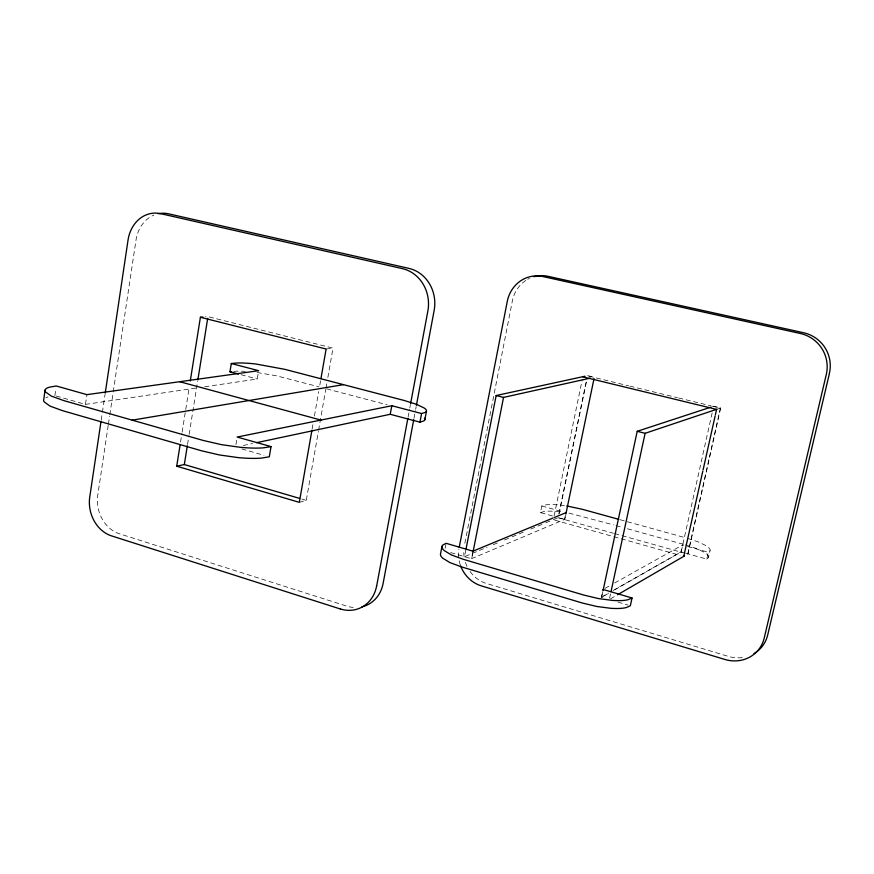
<?xml version="1.0" encoding="UTF-8"?>
<svg xmlns="http://www.w3.org/2000/svg" width="874" height="874" viewBox="0 0 874 874"><rect width="100%" height="100%" fill="white"/><g stroke="black" fill="none" stroke-linecap="round" stroke-linejoin="round"><path stroke-width="0.66" stroke-dasharray="4.37 3.28" d="M54.887 395.66L55.925 388.406M56.187 396.031L85.477 404.389L86.908 394.644M101.209 420.099L102.182 413.588M102.378 412.309L105.044 394.414M108.212 425.43L97.757 495.176A31.956 26.548 76.2 0 0 119.367 533.763L347.087 606.228A34.02 29.945 69.3 0 0 353.194 607.43M108.409 424.098L109.611 416.133M109.807 414.789L113.03 393.289M113.227 391.967L136.016 240.022A33.212 28.023 86.9 0 1 153.835 215.135M180.557 442.036L181.934 433.362M182.131 432.127L189.254 387.335M187.539 444.44L188.948 435.623M189.145 434.4L197.644 381.206M235.925 444.626L237.182 437.044M204.756 386.767L257.273 379.021L258.671 370.696M312.149 428.992L313.056 423.792M314.422 415.98L318.682 391.618M319.818 385.095L320.736 379.873M299.323 502.342L306.271 500.354L318.387 431.395M318.606 430.106L325.805 389.149M326.035 387.848L326.712 383.959M327.848 377.492L333.005 348.158L207.979 316.639L205.456 316.847M408.092 417.182L409.567 409.261M409.808 407.94L410.299 405.307M413.97 418.395L415.445 410.54M415.685 409.229L416.177 406.607M445.161 548.293L445.893 544.546M464.837 543.3L512.361 300.896A31.945 30.066 88.4 0 1 526.88 279.778M465.82 550.008L464.509 556.672L487.026 547.288M472.943 551.188L471.457 558.726L564.768 519.396L565.871 514.087M472.747 553.461L471.687 558.792L449.913 552.346M552.477 515.955L540.46 512.601L541.814 505.98L545.463 504.943A33.081 7.014 11.8 0 1 558.857 504.943L564.429 505.587M554.105 515.922L582.237 379.6M558.847 513.967L586.148 382.014M559.142 513.617L586.596 380.944M564.56 519.342L565.948 512.688M602.623 597.576L601.378 597.204L603.049 589.458M602.765 591.971L601.629 597.281L608.643 593.282M609.593 598.231L610.74 592.911M613.045 590.562L680.933 551.898L682.452 545.07L683.555 545.376M712.157 412.878L681.152 551.953L613.319 590.616M713.643 406.257L720.668 407.961L688.002 553.876L685.653 555.241M685.719 553.231L706.738 559.109L708.29 552.259L710.07 550.631A34.239 7.309 12.6 0 0 706.039 545.649L698.162 541.858L687.019 538.187M706.738 559.109L708.53 557.448L710.07 550.631M610.489 598.876L616.356 595.467M601.378 597.204L608.599 593.096M604.983 588.377L610.249 585.427M614.695 582.947L682.452 545.07M493.275 544.688L499.535 542.088M504.538 540.001L510.787 537.39M512.044 536.876L523.297 532.179M530.802 529.054L544.557 523.329M545.813 522.805L552.062 520.194M553.318 519.735L558.311 517.594M540.46 512.601L544.109 511.541A33.048 7.123 11.8 0 1 557.503 511.498L563.074 512.142M716.593 409.414L720.668 407.961M243.311 445.489L252.641 443.511M85.477 404.389L196.814 387.947M326.122 349.021L333.005 348.158M233.729 371.384L236.035 371.21A40.302 6.97 9.7 0 1 245.299 371.374M257.109 372.51L276.348 375.787L318.988 386.854M568.941 513.093L613.472 524.881M587.689 375.634L594.309 377.251M588.879 376.17L628.581 385.816M629.914 386.144L677.394 397.692M678.661 397.998L711.13 405.886M712.255 406.159L720.384 408.136L687.729 554.04L686.232 553.613M326.647 388.864L387.226 404.804M241.06 374.717L257.273 379.021M619.994 519.68L685.871 537.871M616.028 525.58L622.397 527.35M627.488 528.77L684.375 544.568M541.814 505.98L562.157 511.629M687.499 546.479L708.29 552.259M559.6 517.954L564.768 519.396M680.933 551.898L684.943 553.013M558.06 517.758L613.439 533.249M614.651 533.588L681.993 552.434M554.739 520.128L612.663 536.385M613.876 536.723L619.95 538.428M621.174 538.777L680.125 555.318M241.825 448.952L263.981 455.267M301.869 499.065L306.271 500.354M617.94 602.11L627.98 605.081M685.522 544.884L696.654 548.577L704.51 552.412A34.206 7.429 12.6 0 1 708.53 557.448M527.721 279.287A31.945 30.066 88.4 0 1 529.458 278.391M470.048 571.487A31.005 28.318 65.3 0 0 486.468 583.471L728.555 656.45A33.54 31.246 42.1 0 0 744.495 657.226M467.044 566.396A31.005 28.318 65.3 0 1 465.252 561.807M464.149 556.978A31.005 28.318 65.3 0 1 463.766 552.018M460.314 564.975A31.213 28.46 65.4 0 1 459.058 560.158M458.653 557.186A31.213 28.46 65.4 0 1 458.916 549.101M45.863 397.757A47.983 9.603 8.5 0 1 48.092 396.905"/><path stroke-width="1.31" d="M45.087 390.044L43.7 399.877A47.983 9.603 8.5 0 0 44.071 401.756L49.916 406.049L62.36 410.616L201.686 450.831L219.68 455.004L238.231 457.605A49.348 10.422 9.3 0 0 261.905 458.042L269.301 456.774L271.038 446.603L237.182 437.044L391.814 405.722L421.574 413.544L425.452 412.342A41.559 7.232 10.3 0 0 424.098 407.961L416.428 404.28L404.138 400.467L284.684 369.309L256.082 364.043A40.346 6.795 9.7 0 0 237.389 362.983L231.304 363.508L229.96 371.767L238.558 374.05M101.013 421.432L89.749 497.011A32.174 26.668 76.2 0 0 111.49 535.871L340.423 609.014M105.241 393.092L128.041 240.066A33.452 28.165 86.8 0 1 160.587 213.693M311.92 430.292L299.323 502.342L176.712 466.203L180.142 444.615M190.259 381.009L200.408 317.251L202.932 317.043M176.712 466.203L184.316 464.542L187.32 445.773M197.852 379.95L207.706 318.333M320.955 378.573L326.122 349.021L200.408 317.251M256.639 442.659L390.23 414.287L391.814 405.722M376.65 586.072L407.841 418.504M410.551 403.985L427.867 310.98A35.506 32.109 86.2 0 0 402.444 268.646L160.597 213.649M413.73 419.706L383.118 583.428A34.02 29.945 69.3 0 1 362.011 606.829M416.417 405.296L434.159 310.379A35.233 31.923 86.3 0 0 408.912 268.384L168.431 213.791A33.212 28.023 86.9 0 0 158.194 213.769M390.23 414.287L419.957 422.175L421.574 413.544M424.873 419.651L426.479 411.108M441.938 546.687L440.474 554.247A37.538 9.33 11.4 0 0 442.757 558.213L450.001 562.627L461.647 566.942L582.139 602.962L596.811 606.49L610.707 608.293A38.926 9.8 12.4 0 0 626.407 607.528L630.34 605.78L632.033 597.991L603.049 589.458M459.232 547.19L507.281 301.366A32.174 30.229 88.2 0 1 542.951 276.566L800.322 333.486A34.315 34.075 5.3 0 1 826.28 374.553L764.247 637.944A33.769 31.442 42.4 0 1 724.885 659.455L481.345 585.886A31.213 28.46 65.4 0 1 460.653 565.904M466.082 548.686L496.159 395.54L585.034 376.213M473.009 552.128L503.533 397.408L590.354 378.125M565.871 514.087L594.025 378.573M603.049 590.638L637.212 431.308L711.043 407.098M611.035 591.578L645.11 433.318L716.822 409.251M683.763 556.334L702.816 471.064M703.1 469.808L715.161 415.838M715.424 414.647L716.593 409.414L710.66 407.972M829.415 373.515L767.689 635.016A33.54 31.246 42.1 0 1 753.978 653.621M632.033 597.991L628.111 599.695A38.969 9.647 12.4 0 1 612.412 600.405L598.504 598.581L583.81 595.074L463.154 559.251L451.487 554.968L444.243 550.598A37.571 9.177 11.4 0 1 442.801 545.048L446.133 543.3L472.943 551.188L552.936 518.074M617.536 594.779L684.484 555.919M554.116 517.583L565.948 512.688M419.957 422.175L423.835 420.918A41.515 7.418 10.4 0 0 424.393 418.133M271.038 446.603L263.642 447.805A49.414 10.16 9.4 0 1 239.946 447.259L221.373 444.637L203.358 440.485L63.802 400.609L51.326 396.097L45.481 391.891A48.037 9.363 8.5 0 1 49.468 387.171L56.264 385.991L86.908 394.644L258.671 370.696L231.304 363.508M132.247 420.165L343.482 384.647M229.96 371.767L231.184 371.603M566.778 505.97L582.335 509.291L618.716 519.331M582.816 376.814L587.35 377.929M588.388 378.18L709.535 407.699M496.159 395.54L503.533 397.408M637.212 431.308L645.11 433.318M179.705 381.709L320.966 420.077M184.316 464.542L299.629 498.409M376.607 586.061A34.283 30.109 69.4 0 1 340.423 608.97M534.003 276.676A31.945 30.066 88.4 0 1 547.823 276.271L803.599 332.743A34.086 33.824 3.1 0 1 829.371 373.504"/></g></svg>
